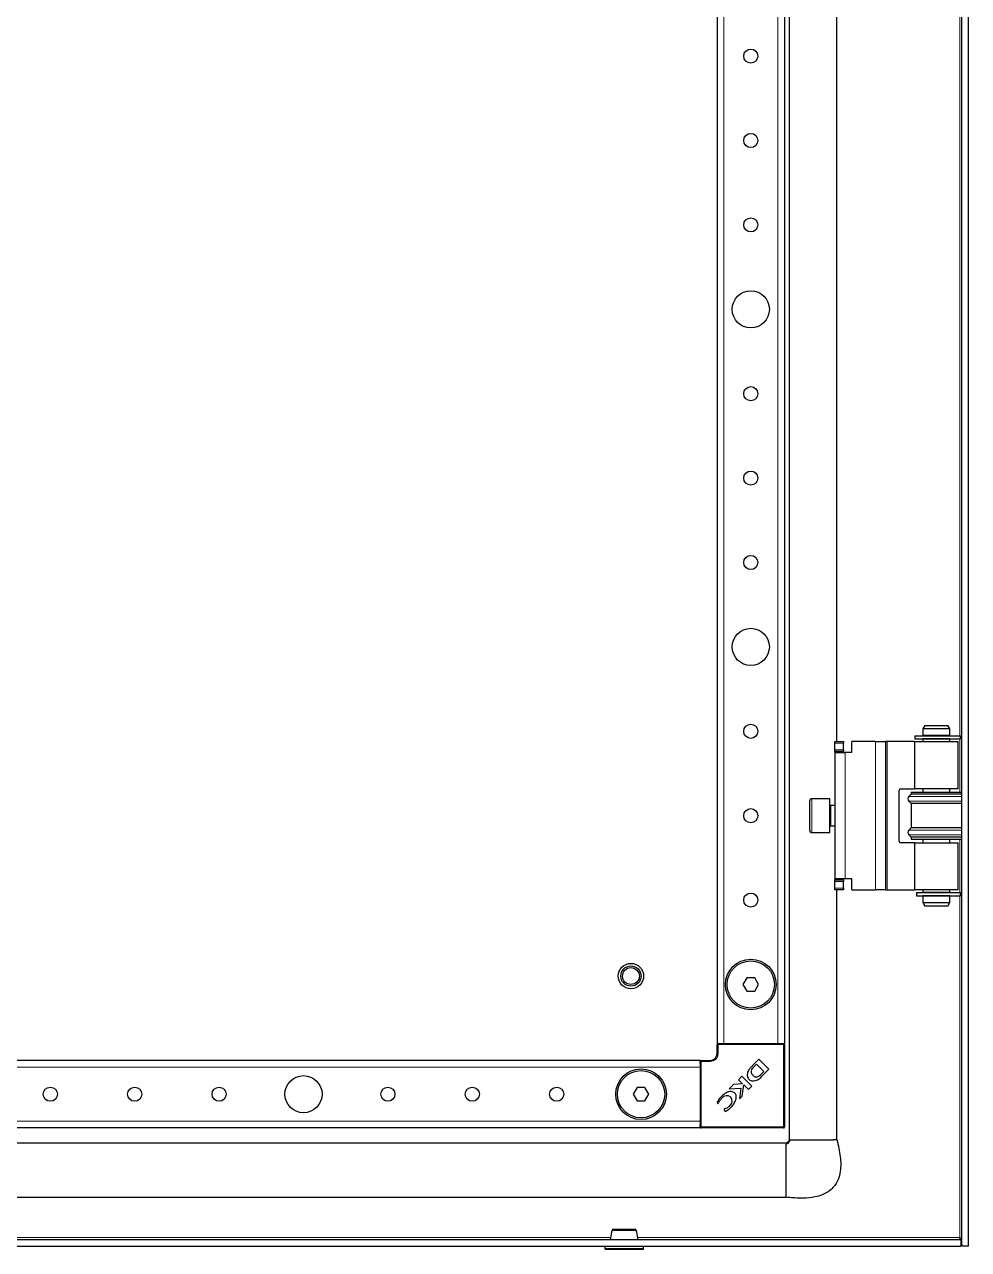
# Model space of a CAD drawing. Header units: millimetres. Extents: x -1264 to 3208, y -1920 to 1219.
# Drawn here: x -5.1 to 274.6, y -1199.7 to -836.9 of the extents above; entities that cross this region are included whole.
import ezdxf

# ---------------------------------------------------------------- set-up
doc = ezdxf.new("R2010")
doc.units = ezdxf.units.MM

msp = doc.modelspace()

# ---------------------------------------------------------------- linework, layer by layer
at = {"color": 7, "linetype": 'Continuous', "lineweight": 25}
for p, q in [((272.56, -1198.72), (272.56, 756.28)), ((274.56, -1198.72), (274.56, 756.28)), ((221.56, -1167.22), (221.56, 724.78)), ((200.06, 696.28), (200.06, -1138.72)), ((220.06, 696.28), (220.06, -1138.72)), ((235.56, -1049.22), (235.56, -518.22)), ((261.64, -1044.47), (261.06, -1045.47)), ((261.64, -1044.47), (268.48, -1044.47)), ((269.06, -1045.47), (268.48, -1044.47)), ((258.69, -1047.52), (258.69, -1048.42)), ((258.69, -1047.52), (258.74, -1047.52)), ((258.69, -1048.42), (258.74, -1048.42)), ((258.74, -1047.52), (272.21, -1047.52)), ((258.74, -1048.42), (272.21, -1048.42)), ((261.06, -1045.47), (261.06, -1047.47)), ((269.06, -1045.47), (261.06, -1045.47)), ((265.59, -1047.47), (261.06, -1047.47)), ((261.06, -1048.47), (261.06, -1049.22)), ((265.59, -1048.47), (261.06, -1048.47)), ((261.56, -1047.47), (261.56, -1047.52)), ((261.56, -1048.42), (261.56, -1048.47)), ((269.06, -1047.47), (265.59, -1047.47)), ((269.06, -1048.47), (265.59, -1048.47)), ((268.56, -1047.52), (268.56, -1047.47)), ((268.56, -1048.47), (268.56, -1048.42)), ((269.06, -1047.47), (269.06, -1045.47)), ((269.06, -1049.22), (269.06, -1048.47)), ((272.21, -1048.42), (272.21, -1047.52)), ((235.01, -1049.72), (235.01, -1049.22)), ((235.01, -1049.22), (237.51, -1049.22)), ((235.01, -1051.72), (235.01, -1049.72)), ((235.01, -1052.22), (235.01, -1051.72)), ((237.51, -1052.22), (235.01, -1052.22)), ((235.01, -1052.22), (235.01, -1052.52)), ((237.51, -1049.22), (237.51, -1049.72)), ((237.51, -1051.72), (237.51, -1049.72)), ((237.51, -1051.72), (237.51, -1052.22)), ((237.51, -1052.52), (237.51, -1052.22)), ((247.01, -1049.22), (240.01, -1049.22)), ((240.01, -1052.52), (240.01, -1049.22)), ((247.01, -1049.22), (250.01, -1049.22)), ((250.01, -1049.22), (250.01, -1093.22)), ((250.51, -1049.22), (250.01, -1049.22)), ((258.61, -1049.22), (250.51, -1049.22)), ((258.61, -1049.22), (258.61, -1063.22)), ((258.61, -1049.22), (271.51, -1049.22)), ((271.51, -1063.22), (271.51, -1049.22)), ((235.01, -1052.52), (238.01, -1052.52)), ((235.01, -1052.52), (235.01, -1089.92)), ((240.01, -1052.52), (238.01, -1052.52)), ((233.51, -1066.22), (228.11, -1066.22)), ((233.51, -1076.22), (233.51, -1066.22)), ((254.01, -1078.72), (254.01, -1063.72)), ((254.51, -1063.22), (258.61, -1063.22)), ((257.56, -1064.82), (256.86, -1065.5)), ((257.56, -1064.22), (257.56, -1064.82)), ((257.56, -1064.22), (272.56, -1064.22)), ((272.56, -1064.82), (257.56, -1064.82)), ((271.51, -1063.22), (258.61, -1063.22)), ((261.06, -1063.22), (261.06, -1064.22)), ((269.06, -1064.22), (269.06, -1063.22)), ((227.51, -1075.62), (227.51, -1066.82)), ((235.01, -1068.22), (233.76, -1068.22)), ((256.86, -1066.93), (257.56, -1067.62)), ((257.56, -1067.62), (257.56, -1074.82)), ((272.56, -1067.62), (257.56, -1067.62)), ((228.11, -1076.22), (233.51, -1076.22)), ((233.76, -1074.22), (235.01, -1074.22)), ((257.56, -1074.82), (256.86, -1075.5)), ((256.86, -1076.93), (257.56, -1077.62)), ((272.56, -1074.82), (257.56, -1074.82)), ((257.56, -1077.62), (257.56, -1078.22)), ((272.56, -1077.62), (257.56, -1077.62)), ((258.61, -1079.22), (254.51, -1079.22)), ((257.56, -1078.22), (272.56, -1078.22)), ((258.61, -1079.22), (258.61, -1093.22)), ((258.61, -1079.22), (271.51, -1079.22)), ((261.06, -1078.22), (261.06, -1079.22)), ((269.06, -1079.22), (269.06, -1078.22)), ((271.51, -1093.22), (271.51, -1079.22)), ((238.01, -1089.92), (235.01, -1089.92)), ((235.01, -1089.92), (235.01, -1090.22)), ((235.01, -1090.22), (237.51, -1090.22)), ((235.01, -1090.72), (235.01, -1090.22)), ((235.01, -1092.72), (235.01, -1090.72)), ((237.51, -1090.22), (237.51, -1089.92)), ((237.51, -1090.22), (237.51, -1090.72)), ((237.51, -1092.72), (237.51, -1090.72)), ((240.01, -1089.92), (238.01, -1089.92)), ((240.01, -1093.22), (240.01, -1089.92)), ((235.01, -1093.22), (235.01, -1092.72)), ((237.51, -1093.22), (235.01, -1093.22)), ((235.56, -1167.22), (235.56, -1093.22)), ((237.51, -1092.72), (237.51, -1093.22)), ((240.01, -1093.22), (247.01, -1093.22)), ((250.01, -1093.22), (247.01, -1093.22)), ((250.01, -1093.22), (250.51, -1093.22)), ((250.51, -1093.22), (258.61, -1093.22)), ((271.51, -1093.22), (258.61, -1093.22)), ((259.12, -1094.02), (259.12, -1094.92)), ((259.12, -1094.02), (259.14, -1094.02)), ((259.12, -1094.92), (259.14, -1094.92)), ((259.14, -1094.02), (259.14, -1094.92)), ((259.14, -1094.02), (259.22, -1094.02)), ((259.14, -1094.92), (259.22, -1094.92)), ((259.22, -1094.02), (272.21, -1094.02)), ((259.22, -1094.92), (272.21, -1094.92)), ((261.06, -1093.22), (261.06, -1093.97)), ((265.59, -1093.97), (261.06, -1093.97)), ((261.06, -1094.97), (261.06, -1096.97)), ((265.59, -1094.97), (261.06, -1094.97)), ((261.56, -1093.97), (261.56, -1094.02)), ((261.56, -1094.92), (261.56, -1094.97)), ((269.06, -1093.97), (265.59, -1093.97)), ((269.06, -1094.97), (265.59, -1094.97)), ((268.56, -1094.02), (268.56, -1093.97)), ((268.56, -1094.97), (268.56, -1094.92)), ((269.06, -1093.97), (269.06, -1093.22)), ((269.06, -1096.97), (269.06, -1094.97)), ((272.21, -1094.92), (272.21, -1094.02)), ((261.06, -1096.97), (261.64, -1097.97)), ((261.06, -1096.97), (265.59, -1096.97)), ((265.52, -1097.97), (261.64, -1097.97)), ((268.48, -1097.97), (265.52, -1097.97)), ((265.59, -1096.97), (269.06, -1096.97)), ((268.48, -1097.97), (269.06, -1096.97)), ((208.91, -1119.22), (207.75, -1121.22)), ((207.75, -1121.22), (208.91, -1123.22)), ((211.22, -1119.22), (208.91, -1119.22)), ((212.37, -1121.22), (211.22, -1119.22)), ((211.22, -1123.22), (212.37, -1121.22)), ((208.91, -1123.22), (211.22, -1123.22)), ((200.06, -1138.72), (200.36, -1138.72)), ((200.06, -1141.72), (200.06, -1139.02)), ((200.36, -1138.72), (201.01, -1138.72)), ((201.01, -1138.72), (202.06, -1138.72)), ((202.06, -1138.72), (218.06, -1138.72)), ((218.06, -1138.72), (219.11, -1138.72)), ((219.11, -1138.72), (219.76, -1138.72)), ((219.76, -1138.72), (220.06, -1138.72)), ((220.06, -1139.02), (220.06, -1163.42)), ((195.06, -1143.72), (-184.94, -1143.72)), ((195.06, -1143.72), (195.06, -1144.02)), ((195.06, -1144.66), (195.06, -1144.02)), ((195.06, -1144.66), (195.06, -1145.72)), ((195.06, -1145.72), (195.06, -1161.72)), ((195.36, -1143.72), (198.06, -1143.72)), ((210.56, -1145.25), (210.55, -1145.27)), ((212.45, -1143.36), (210.56, -1145.25)), ((211.71, -1144.84), (211.05, -1145.52)), ((213.89, -1147.03), (211.71, -1144.84)), ((215.41, -1146.32), (212.45, -1143.36)), ((213.42, -1148.31), (215.41, -1146.32)), ((207.45, -1148.37), (206.39, -1149.43)), ((206.39, -1149.43), (207.64, -1150.67)), ((210.41, -1151.33), (207.45, -1148.37)), ((213.17, -1147.77), (213.89, -1147.03)), ((176.41, -1151.72), (175.25, -1153.72)), ((175.25, -1153.72), (176.41, -1155.72)), ((178.72, -1151.72), (176.41, -1151.72)), ((179.87, -1153.72), (178.72, -1151.72)), ((178.72, -1155.72), (179.87, -1153.72)), ((204.98, -1150.84), (203.69, -1152.13)), ((203.69, -1152.13), (207.16, -1151.95)), ((207.64, -1150.67), (204.98, -1150.84)), ((207.16, -1151.95), (206.69, -1155.05)), ((207.49, -1154.25), (207.97, -1150.98)), ((207.97, -1150.98), (209.36, -1152.37)), ((209.36, -1152.37), (210.41, -1151.33)), ((176.41, -1155.72), (178.72, -1155.72)), ((200.06, -1156.09), (200.31, -1156.6)), ((200.31, -1156.6), (200.42, -1156.49)), ((206.69, -1155.05), (207.49, -1154.25)), ((202.26, -1158.04), (202.12, -1158.17)), ((202.12, -1158.17), (202.46, -1158.86)), ((195.06, -1163.72), (-184.94, -1163.72)), ((195.06, -1161.72), (195.06, -1162.77)), ((195.06, -1163.42), (195.06, -1162.77)), ((195.06, -1163.42), (195.06, -1163.72)), ((219.76, -1163.72), (195.36, -1163.72)), ((220.56, -1168.22), (-185.54, -1168.22)), ((221.67, -1167.22), (222.54, -1167.22)), ((222.54, -1167.22), (224.93, -1167.22)), ((224.93, -1167.22), (224.99, -1167.22)), ((224.99, -1167.22), (232.13, -1167.22)), ((232.13, -1167.22), (232.28, -1167.22)), ((232.28, -1167.22), (234.58, -1167.22)), ((220.56, -1184.22), (220.56, -1168.54)), ((-312.44, -1184.22), (220.56, -1184.22)), ((-318.14, -1196.72), (272.26, -1196.72)), ((271.96, -1196.12), (272.16, -1196.72)), ((272.26, -1196.72), (272.26, -1198.72)), ((-318.14, -1198.72), (272.26, -1198.72)), ((166.81, -1198.72), (166.81, -1199.47)), ((178.06, -1199.72), (167.06, -1199.72)), ((178.31, -1199.47), (178.31, -1198.72)), ((274.56, -1198.72), (272.56, -1198.72))]:
    msp.add_line(p, q, dxfattribs=at)
at = {"color": 8, "linetype": 'Continuous', "lineweight": 18}
for p, q in [((202.06, 696.28), (202.06, -1138.72)), ((218.06, 696.28), (218.06, -1138.72)), ((271.96, -519.92), (271.96, -1047.52)), ((258.74, -1047.52), (258.74, -1048.42)), ((271.96, -1048.42), (271.96, -1064.22)), ((237.51, -1049.72), (235.01, -1049.72)), ((235.01, -1051.72), (237.51, -1051.72)), ((247.01, -1049.22), (247.01, -1093.22)), ((250.51, -1093.22), (250.51, -1049.22)), ((238.01, -1052.52), (238.01, -1089.92)), ((228.11, -1066.22), (228.11, -1076.22)), ((272.56, -1065.5), (256.86, -1065.5)), ((233.76, -1068.22), (233.76, -1071.22)), ((272.56, -1066.93), (256.86, -1066.93)), ((233.76, -1071.22), (233.76, -1074.22)), ((272.56, -1075.5), (256.86, -1075.5)), ((272.56, -1076.93), (256.86, -1076.93)), ((271.96, -1078.22), (271.96, -1094.02)), ((237.51, -1090.72), (235.01, -1090.72)), ((235.01, -1092.72), (237.51, -1092.72)), ((259.22, -1094.02), (259.22, -1094.92)), ((271.96, -1094.92), (271.96, -1196.12)), ((200.06, -1139.02), (200.36, -1139.02)), ((200.36, -1139.02), (200.36, -1138.72)), ((200.36, -1139.02), (200.36, -1141.72)), ((219.76, -1139.02), (200.36, -1139.02)), ((219.76, -1139.02), (219.76, -1138.72)), ((219.76, -1163.42), (219.76, -1139.02)), ((219.76, -1139.02), (220.06, -1139.02)), ((200.06, -1141.72), (200.36, -1141.72)), ((195.06, -1145.72), (-184.94, -1145.72)), ((195.06, -1144.02), (195.36, -1144.02)), ((195.36, -1144.02), (195.36, -1143.72)), ((198.06, -1144.02), (195.36, -1144.02)), ((195.36, -1144.02), (195.36, -1163.42)), ((198.06, -1143.72), (198.06, -1144.02)), ((195.06, -1161.72), (-184.94, -1161.72)), ((195.06, -1163.42), (195.36, -1163.42)), ((195.36, -1163.42), (219.76, -1163.42)), ((195.36, -1163.72), (195.36, -1163.42)), ((219.76, -1163.42), (219.76, -1163.72)), ((219.76, -1163.42), (220.06, -1163.42)), ((168.59, -1196.12), (-214.47, -1196.12)), ((271.96, -1196.12), (176.53, -1196.12)), ((166.81, -1199.47), (178.31, -1199.47))]:
    msp.add_line(p, q, dxfattribs=at)
at = {"color": 7, "linetype": 'Continuous', "lineweight": 25}
for centre, radius in [((210.06, -846.22), 2.1), ((210.06, -871.22), 2.1), ((210.06, -896.22), 2.1), ((210.06, -921.22), 5.5), ((210.06, -946.22), 2.1), ((210.06, -971.22), 2.1), ((210.06, -996.22), 2.1), ((210.06, -1021.22), 5.5), ((210.06, -1046.22), 2.1), ((210.06, -1071.22), 2.1), ((210.06, -1096.22), 2.1), ((210.06, -1121.22), 7.5), ((174.56, -1118.72), 3.75), ((174.56, -1118.72), 3), ((174.56, -1118.72), 2.5), ((210.06, -1121.22), 7), ((177.56, -1153.72), 7.5), ((77.56, -1153.72), 5.5), ((177.56, -1153.72), 7), ((2.56, -1153.72), 2.1), ((27.56, -1153.72), 2.1), ((52.56, -1153.72), 2.1), ((102.56, -1153.72), 2.1), ((127.56, -1153.72), 2.1), ((152.56, -1153.72), 2.1)]:
    msp.add_circle(centre, radius, dxfattribs=at)
for centre, radius, start, end in [((228.11, -1066.82), 0.6, 90, 180), ((254.51, -1063.72), 0.5, 90, 180), ((257.56, -1066.22), 1, 134.427, 225.573), ((233.76, -1067.97), 0.25, 180, 270), ((228.11, -1075.62), 0.6, 180, 270), ((233.76, -1074.47), 0.25, 90, 180), ((257.56, -1076.22), 1, 134.427, 225.573), ((254.51, -1078.72), 0.5, 180, 270), ((200.36, -1139.02), 0.3, 90, 180), ((219.76, -1139.02), 0.3, 0, 90), ((198.06, -1141.72), 2, 270, 0), ((195.36, -1144.02), 0.3, 90, 180), ((209.76, -1145.11), 4.87, 290.3445, 318.7777), ((208.99, -1143.3), 6.12, 306.9888, 313.0744), ((202.99, -1156.12), 1.94, 53.3097, 142.3464), ((202.55, -1155.72), 1.97, 308.454, 35.887), ((195.36, -1163.42), 0.3, 180, 270), ((219.76, -1163.42), 0.3, 270, 0), ((169.45, -1194.22), 0.5, 89.9982, 165.4001), ((175.67, -1194.22), 0.5, 15.316, 90.0228), ((167.06, -1199.47), 0.25, 180, 270), ((178.06, -1199.47), 0.25, 270, 0)]:
    msp.add_arc(centre, radius, start, end, dxfattribs=at)
at = {"color": 8, "linetype": 'Continuous', "lineweight": 18}
msp.add_arc((198.06, -1141.72), 2.3, 270, 0, dxfattribs=at)
at = {"color": 7, "linetype": 'Continuous', "lineweight": 25}
for points, knots in [([(209.41, -1146.6), (209.3, -1146.8), (209.1, -1147.19), (208.98, -1147.83), (209.02, -1148.42), (209.22, -1148.96), (209.58, -1149.39), (210.09, -1149.68), (210.75, -1149.8), (211.21, -1149.72), (211.45, -1149.67)], [0, 0, 0, 0, 0.138091, 0.265455, 0.384013, 0.496103, 0.605759, 0.71979, 0.847662, 1, 1, 1, 1]), ([(210.09, -1145.76), (209.95, -1145.91), (209.71, -1146.17), (209.5, -1146.47), (209.41, -1146.6)], [0, 0, 0, 0, 0.55183, 1, 1, 1, 1]), ([(210.55, -1145.27), (210.47, -1145.35), (210.32, -1145.51), (210.17, -1145.67), (210.09, -1145.76)], [0, 0, 0, 0, 0.486421, 1, 1, 1, 1]), ([(211.05, -1145.52), (210.86, -1145.72), (210.51, -1146.09), (210.19, -1146.63), (210.12, -1147.08), (210.19, -1147.42), (210.38, -1147.77), (210.58, -1147.98), (210.68, -1148.1)], [0, 0, 0, 0, 0.2746757, 0.5030419, 0.607381, 0.7165791, 0.8434117, 1, 1, 1, 1]), ([(210.68, -1148.1), (210.78, -1148.19), (210.95, -1148.36), (211.23, -1148.54), (211.5, -1148.63), (211.83, -1148.63), (212.23, -1148.48), (212.51, -1148.29), (212.67, -1148.19)], [0, 0, 0, 0, 0.176808, 0.319231, 0.43938, 0.552395, 0.749205, 1, 1, 1, 1]), ([(205.4, -1153.46), (205.23, -1153.32), (204.9, -1153.04), (204.2, -1152.87), (203.33, -1153), (202.25, -1153.57), (201.56, -1154.21), (201.17, -1154.58)], [0, 0, 0, 0, 0.130532, 0.266031, 0.423997, 0.666819, 1, 1, 1, 1]), ([(204.19, -1157.62), (204.52, -1157.25), (205.14, -1156.56), (205.69, -1155.39), (205.83, -1154.44), (205.67, -1153.8), (205.49, -1153.57), (205.4, -1153.46)], [0, 0, 0, 0, 0.315674, 0.58952, 0.813199, 0.909026, 1, 1, 1, 1]), ([(201.17, -1154.58), (200.92, -1154.84), (200.49, -1155.31), (200.19, -1155.86), (200.06, -1156.09)], [0, 0, 0, 0, 0.577653, 1, 1, 1, 1]), ([(200.42, -1156.49), (200.56, -1156.18), (200.83, -1155.61), (201.26, -1155.15), (201.45, -1154.94)], [0, 0, 0, 0, 0.547643, 1, 1, 1, 1]), ([(203.78, -1157.26), (203.52, -1157.48), (203.07, -1157.86), (202.5, -1157.98), (202.26, -1158.04)], [0, 0, 0, 0, 0.5796082, 1, 1, 1, 1]), ([(202.46, -1158.86), (202.8, -1158.68), (203.43, -1158.34), (203.95, -1157.85), (204.19, -1157.62)], [0, 0, 0, 0, 0.5368, 1, 1, 1, 1]), ([(221.6, -1167.22), (221.58, -1167.35), (221.56, -1167.6), (221.42, -1167.8), (221.3, -1167.89), (221.25, -1167.99), (221.23, -1168.06), (221.22, -1168.12), (221.2, -1168.15), (221.18, -1168.19), (221.15, -1168.24), (221.09, -1168.29), (220.97, -1168.35), (220.78, -1168.39), (220.64, -1168.38), (220.56, -1168.38)], [0, 0, 0, 0, 0.233411, 0.418546, 0.549351, 0.595026, 0.631329, 0.647111, 0.661994, 0.676639, 0.691742, 0.725563, 0.766794, 0.872627, 1, 1, 1, 1]), ([(235.56, -1167.22), (235.97, -1168.9), (236.7, -1171.94), (236.79, -1176.25), (235.82, -1179.8), (233.77, -1182.25), (231.13, -1183.68), (228.11, -1184.42), (224.51, -1184.62), (221.95, -1184.36), (220.56, -1184.22)], [0, 0, 0, 0, 0.176067, 0.318225, 0.435596, 0.543482, 0.633889, 0.737152, 0.858183, 1, 1, 1, 1]), ([(220.56, -1168.22), (220.78, -1168.07), (221.19, -1167.8), (221.45, -1167.4), (221.56, -1167.22)], [0, 0, 0, 0, 0.556114, 1, 1, 1, 1]), ([(169.45, -1193.72), (169.49, -1193.72), (169.57, -1193.72), (170.13, -1193.72), (170.94, -1193.72), (171.93, -1193.72), (172.99, -1193.72), (173.78, -1193.72), (174.17, -1193.72), (174.26, -1193.72)], [0, 0, 0, 0, 0.158514, 0.317278, 0.475863, 0.634247, 0.792477, 0.950708, 1, 1, 1, 1]), ([(174.26, -1193.72), (174.45, -1193.72), (174.92, -1193.72), (175.47, -1193.72), (175.6, -1193.72), (175.66, -1193.72)], [0, 0, 0, 0, 0.2565532, 0.6279811, 1, 1, 1, 1]), ([(168.97, -1194.07), (168.78, -1194.81), (168.56, -1195.67), (168.54, -1196.59), (168.54, -1196.72)], [0, 0, 0, 0, 0.85815, 1, 1, 1, 1]), ([(176.58, -1196.72), (176.58, -1196.59), (176.56, -1195.67), (176.34, -1194.81), (176.15, -1194.07)], [0, 0, 0, 0, 0.14185, 1, 1, 1, 1]), ([(272.26, -1197.01), (272.29, -1197.09), (272.4, -1197.42), (272.52, -1197.98), (272.55, -1198.47), (272.56, -1198.72)], [0, 0, 0, 0, 0.141742, 0.566203, 1, 1, 1, 1])]:
    msp.add_open_spline(points, degree=3, knots=knots, dxfattribs=at)
for points in [[(235.56, -1167.22), (235.52, -1167.22), (235.43, -1167.22), (234.87, -1167.22), (234.58, -1167.22)], [(272.26, -1196.72), (272.24, -1196.71), (272.19, -1196.69), (272.11, -1196.55), (272.04, -1196.35), (271.99, -1196.2), (271.96, -1196.12)]]:
    msp.add_open_spline(points, degree=3, dxfattribs=at)
at = {"color": 8, "linetype": 'Continuous', "lineweight": 18}
for points, knots in [([(174.53, -1194.09), (174.42, -1194.09), (173.97, -1194.09), (173.45, -1194.09), (172.66, -1194.09), (171.83, -1194.09), (170.69, -1194.09), (169.74, -1194.09), (169.16, -1194.09), (168.91, -1194.09), (168.97, -1194.09), (168.98, -1194.09)], [0, 0, 0, 0, 0.048751, 0.204942, 0.205393, 0.362034, 0.518827, 0.675799, 0.832923, 0.989778, 1, 1, 1, 1]), ([(176.12, -1194.09), (176.13, -1194.09), (176.19, -1194.09), (175.88, -1194.09), (175.3, -1194.09), (174.75, -1194.09), (174.53, -1194.09)], [0, 0, 0, 0, 0.083271, 0.424284, 0.764725, 1, 1, 1, 1])]:
    msp.add_open_spline(points, degree=3, knots=knots, dxfattribs=at)

doc.saveas('drawing.dxf')
